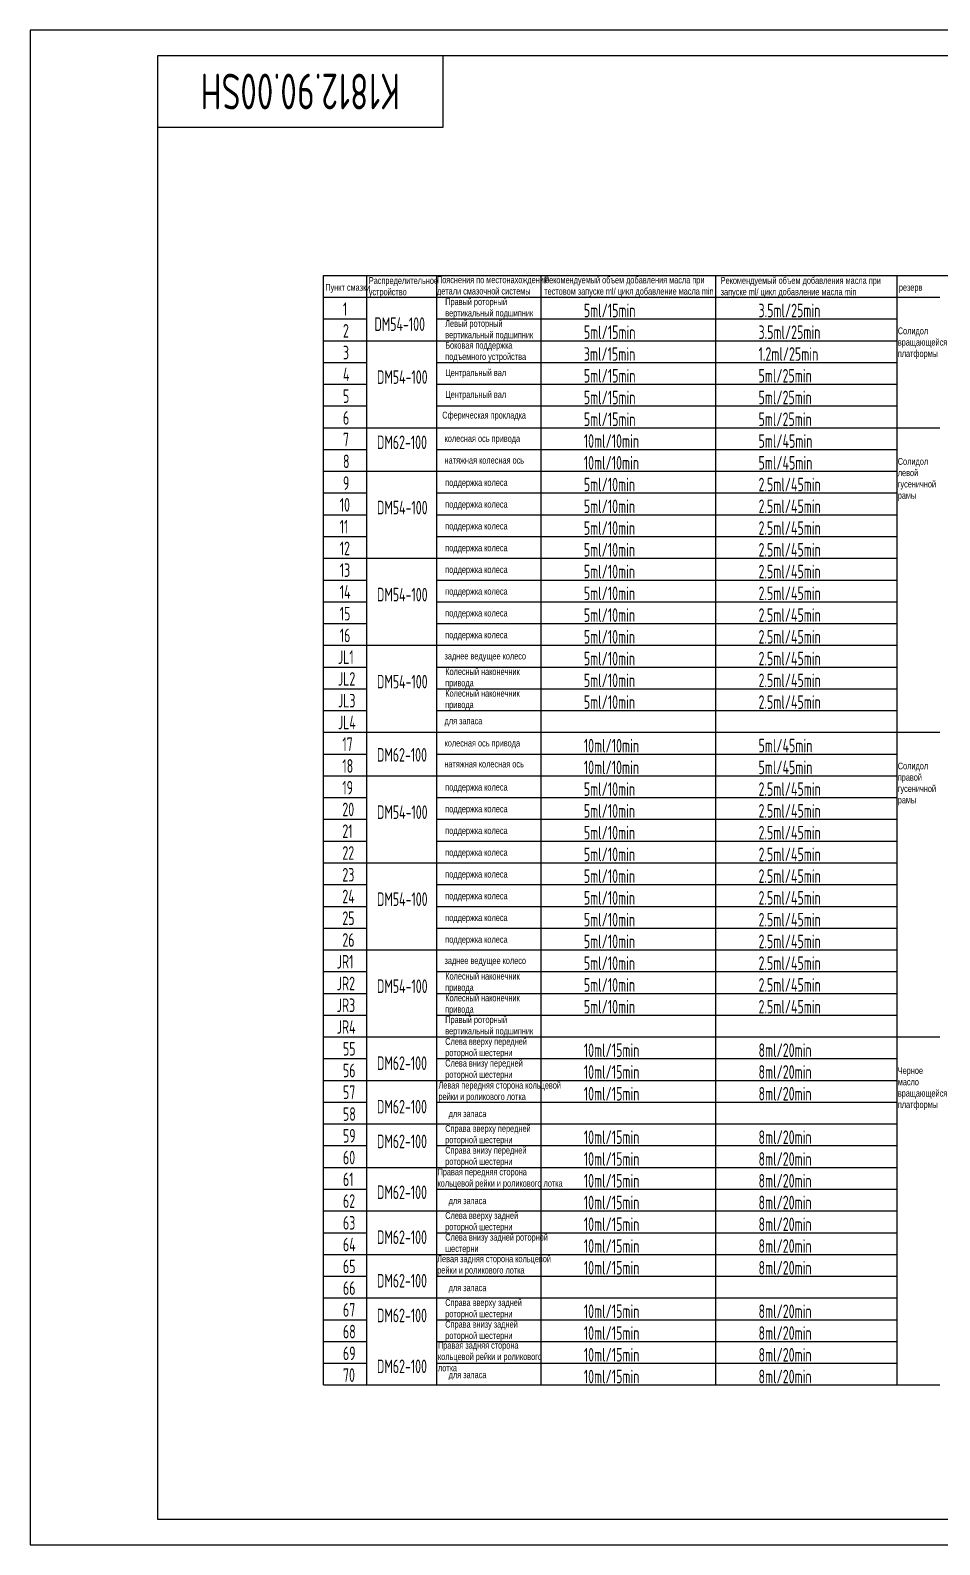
# Model space of a CAD drawing. Header units: millimetres. Extents: x 0 to 630, y 0 to 446.
# Drawn here: x 0 to 267.7, y 0 to 445.5 of the extents above; entities that cross this region are included whole.
import ezdxf
from ezdxf.enums import TextEntityAlignment as Align

# ---------------------------------------------------------------- set-up
doc = ezdxf.new("R2010")
doc.units = ezdxf.units.MM
doc.header["$LTSCALE"] = 15
doc.linetypes.add('F', pattern=[0.75, 0.5, -0.25])
for name, color, linetype in [('01', 7, 'Continuous'), ('02', 1, 'Continuous'), ('04', 2, 'F'), ('11', 3, 'Continuous')]:
    doc.layers.add(name, color=color, linetype=linetype)
doc.styles.get("Standard").update_dxf_attribs({"font": 'isocp', "width": 0.707, "bigfont": 'intecad.shx'})

# ---------------------------------------------------------------- blocks, each defined once
blk = doc.blocks.new('*U18', base_point=(251.96, 168.31))
at = {"layer": '01'}
for p, q in [((251.96, 168.31), (251.96, 182.31)), ((195.96, 168.31), (251.96, 168.31))]:
    blk.add_line(p, q, dxfattribs=at)
blk = doc.blocks.new('*U19')
at = {"layer": '04'}
blk.add_blockref('*U18', (0, 0), dxfattribs=at)
blk = doc.blocks.new('*U20')
at = {"layer": '01'}
for points in [[(415, 292), (25, 292)], [(25, 292), (25, 5)], [(25, 5), (415, 5)]]:
    blk.add_lwpolyline(points, dxfattribs=at)
at = {"layer": '02'}
for points in [[(420, 297), (0, 297)], [(0, 297), (0, 0)], [(0, 0), (420, 0)]]:
    blk.add_lwpolyline(points, dxfattribs=at)

msp = doc.modelspace()

# ---------------------------------------------------------------- linework, layer by layer
at = {"layer": '01'}
for p, q in [((86.27, 373.39), (456.41, 373.39)), ((86.27, 46.99), (86.27, 373.39)), ((99.07, 46.99), (99.07, 373.39)), ((119.58, 373.39), (119.58, 46.99)), ((150.29, 373.39), (150.29, 46.99)), ((201.72, 373.39), (201.72, 46.99)), ((255.09, 373.39), (255.09, 46.99)), ((86.27, 366.99), (267.71, 366.99))]:
    msp.add_line(p, q, dxfattribs=at)
at = {"layer": '01', "color": 7, "linetype": 'Continuous'}
for p, q in [((86.27, 366.99), (267.71, 366.99)), ((86.27, 328.59), (267.71, 328.59)), ((86.27, 238.99), (267.71, 238.99)), ((86.27, 149.39), (267.71, 149.39)), ((86.27, 149.39), (267.71, 149.39)), ((86.27, 149.39), (255.09, 149.39)), ((86.27, 149.39), (99.07, 149.39)), ((86.27, 46.99), (99.07, 46.99)), ((99.07, 46.99), (267.71, 46.99))]:
    msp.add_line(p, q, dxfattribs=at)
at = {"layer": '02', "color": 1, "linetype": 'Continuous'}
for p, q in [((86.27, 360.59), (99.07, 360.59)), ((119.58, 360.59), (255.09, 360.59)), ((86.27, 354.19), (255.09, 354.19)), ((86.27, 347.79), (99.07, 347.79)), ((119.58, 347.79), (255.09, 347.79)), ((86.27, 341.39), (99.07, 341.39)), ((119.58, 341.39), (255.09, 341.39)), ((86.27, 334.99), (99.07, 334.99)), ((119.58, 334.99), (255.09, 334.99)), ((119.58, 328.59), (255.09, 328.59)), ((86.27, 322.19), (99.07, 322.19)), ((119.58, 322.19), (255.09, 322.19)), ((86.27, 315.79), (99.07, 315.79)), ((99.07, 315.79), (255.09, 315.79)), ((119.58, 309.39), (255.09, 309.39)), ((86.27, 302.99), (99.07, 302.99)), ((119.58, 302.99), (255.09, 302.99)), ((86.27, 296.59), (99.07, 296.59)), ((119.58, 296.59), (255.09, 296.59)), ((86.27, 290.19), (99.07, 290.19)), ((99.07, 290.19), (255.09, 290.19)), ((86.27, 283.79), (99.07, 283.79)), ((119.58, 283.79), (255.09, 283.79)), ((86.27, 277.39), (99.07, 277.39)), ((119.58, 277.39), (255.09, 277.39)), ((86.27, 270.99), (99.07, 270.99)), ((86.27, 270.99), (99.07, 270.99)), ((119.58, 270.99), (255.09, 270.99)), ((119.58, 270.99), (255.09, 270.99)), ((86.27, 264.59), (255.09, 264.59)), ((86.27, 258.19), (99.07, 258.19)), ((119.58, 258.19), (255.09, 258.19)), ((86.27, 251.79), (99.07, 251.79)), ((119.58, 251.79), (255.09, 251.79)), ((86.27, 245.39), (99.07, 245.39)), ((86.27, 245.39), (99.07, 245.39)), ((119.58, 245.39), (255.09, 245.39)), ((119.58, 245.39), (255.09, 245.39)), ((86.27, 232.59), (99.07, 232.59)), ((119.58, 232.59), (255.09, 232.59)), ((86.27, 226.19), (255.09, 226.19)), ((86.27, 219.79), (99.07, 219.79)), ((119.58, 219.79), (255.09, 219.79)), ((86.27, 213.39), (99.07, 213.39)), ((119.58, 213.39), (255.09, 213.39)), ((86.27, 206.99), (99.07, 206.99)), ((119.58, 206.99), (255.09, 206.99)), ((86.27, 200.59), (255.09, 200.59)), ((86.27, 194.19), (99.07, 194.19)), ((119.58, 194.19), (255.09, 194.19)), ((86.27, 187.79), (99.07, 187.79)), ((119.58, 187.79), (255.09, 187.79)), ((86.27, 181.39), (99.07, 181.39)), ((119.58, 181.39), (255.09, 181.39)), ((86.27, 174.99), (255.09, 174.99)), ((86.27, 168.59), (99.07, 168.59)), ((119.58, 168.59), (255.09, 168.59)), ((86.27, 162.19), (99.07, 162.19)), ((119.58, 162.19), (255.09, 162.19)), ((86.27, 155.79), (99.07, 155.79)), ((119.58, 155.79), (255.09, 155.79)), ((86.27, 142.99), (99.07, 142.99)), ((119.58, 142.99), (255.09, 142.99)), ((86.27, 136.59), (255.09, 136.59)), ((86.27, 130.19), (99.07, 130.19)), ((119.58, 130.19), (255.09, 130.19)), ((86.27, 123.79), (99.07, 123.79)), ((99.07, 123.79), (255.09, 123.79)), ((86.27, 117.39), (99.07, 117.39)), ((119.58, 117.39), (255.09, 117.39)), ((86.27, 110.99), (255.09, 110.99)), ((86.27, 104.59), (99.07, 104.59)), ((119.58, 104.59), (255.09, 104.59)), ((86.27, 98.19), (99.07, 98.19)), ((99.07, 98.19), (255.09, 98.19)), ((86.27, 91.79), (99.07, 91.79)), ((119.58, 91.79), (255.09, 91.79)), ((86.27, 85.39), (255.09, 85.39)), ((86.27, 78.99), (99.07, 78.99)), ((119.58, 78.99), (255.09, 78.99)), ((86.27, 72.59), (99.07, 72.59)), ((99.07, 72.59), (255.09, 72.59)), ((86.27, 66.19), (99.07, 66.19)), ((119.58, 66.19), (255.09, 66.19)), ((86.27, 59.79), (99.07, 59.79)), ((119.58, 59.79), (255.09, 59.79)), ((86.27, 53.39), (99.07, 53.39)), ((119.58, 53.39), (255.09, 53.39))]:
    msp.add_line(p, q, dxfattribs=at)
at = {"layer": '11', "color": 3, "linetype": 'Continuous'}
msp.add_line((86.27, 309.39), (99.07, 309.39), dxfattribs=at)

# ---------------------------------------------------------------- block references
at = {"layer": '01', "xscale": 1.5, "yscale": 1.5, "zscale": 1.5}
msp.add_blockref('*U20', (0, 0), dxfattribs=at)
at = {"layer": '01', "xscale": 1.5, "yscale": 1.5}
msp.add_blockref('*U19', (121.5, 417), dxfattribs=at)

# ---------------------------------------------------------------- texts
at = {"layer": '01', "char_height": 2, "attachment_point": 1}
for s, insert, width in [('{\\fArial|b0|i0|c204|p34;\\C3;Пункт смазки}', (86.85, 370.87), 17.3262), ('{\\fArial|b0|i0|c204|p34;\\C3;Распределительное устройство}', (99.65, 372.88), 17.3262), ('{\\fArial|b0|i0|c204|p34;\\C3;Пояснения по местонахождению детали смазочной системы}', (119.71, 373.11), 30.8747), ('{\\fArial|b0|i0|c204|p34;\\C3;Рекомендуемый объем добавления масла при тестовом запуске ml/ цикл добавление масла min}', (151.29, 373.05), 46.3984), ('{\\fArial|b0|i0|c204|p34;\\C3;Рекомендуемый объем добавления масла при запуске ml/ цикл добавление масла min}', (203.23, 372.91), 43.6204), ('{\\fArial|b0|i0|c204|p34;\\C3;резерв}', (255.67, 370.87), 17.3262), ('{\\fArial|b0|i0|c204|p34;\\C3;Правый роторный вертикальный подшипник}', (122.15, 366.65), 28.1131), ('{\\fArial|b0|i0|c204|p34;\\C3;Левый роторный вертикальный подшипник}', (122.15, 360.25), 28.1131), ('{\\fArial|b0|i0|c204|p34;\\C3;Солидол вращающейся платформы}', (255.36, 358.08), 7.2137), ('{\\fArial|b0|i0|c204|p34;\\C3;Боковая поддержка подъемного устройства}', (122.15, 353.85), 28.1131), ('{\\fArial|b0|i0|c204|p34;\\C3;Центральный вал}', (122.15, 345.77), 28.1131), ('{\\fArial|b0|i0|c204|p34;\\C3;Центральный вал}', (122.15, 339.37), 28.1131), ('{\\fArial|b0|i0|c204|p34;\\C3;Сферическая прокладка}', (121.27, 333.28), 28.1131), ('{\\fArial|b0|i0|c204|p34;\\C3;колесная ось привода}', (121.96, 326.42), 28.1131), ('{\\fArial|b0|i0|c204|p34;\\C3;натяжная колесная ось}', (121.96, 320.02), 28.1131), ('{\\fArial|b0|i0|c204|p34;\\C3;Солидол левой гусеничной рамы}', (255.36, 319.68), 7.2137), ('{\\fArial|b0|i0|c204|p34;\\C3;поддержка колеса}', (122.15, 313.46), 28.1131), ('{\\fArial|b0|i0|c204|p34;\\C3;поддержка колеса}', (122.15, 307.06), 28.1131), ('{\\fArial|b0|i0|c204|p34;\\C3;поддержка колеса}', (122.15, 300.66), 28.1131), ('{\\fArial|b0|i0|c204|p34;\\C3;поддержка колеса}', (122.15, 294.26), 28.1131), ('{\\fArial|b0|i0|c204|p34;\\C3;поддержка колеса}', (122.15, 287.86), 28.1131), ('{\\fArial|b0|i0|c204|p34;\\C3;поддержка колеса}', (122.15, 281.46), 28.1131), ('{\\fArial|b0|i0|c204|p34;\\C3;поддержка колеса}', (122.15, 275.06), 28.1131), ('{\\fArial|b0|i0|c204|p34;\\C3;поддержка колеса}', (122.15, 268.66), 28.1131), ('{\\fArial|b0|i0|c204|p34;\\C3;заднее ведущее колесо}', (121.94, 262.42), 28.1131), ('{\\fArial|b0|i0|c204|p34;\\C3;Колесный наконечник \\fArial|b0|i0|c0|p34;\\P\\fArial|b0|i0|c204|p34;привода}', (122.15, 257.85), 28.1131), ('{\\fArial|b0|i0|c204|p34;\\C3;Колесный наконечник \\fArial|b0|i0|c0|p34;\\P\\fArial|b0|i0|c204|p34;привода}', (122.15, 251.45), 28.1131), ('{\\fArial|b0|i0|c204|p34;\\C3;для запаса}', (121.94, 243.33), 28.1131), ('{\\fArial|b0|i0|c204|p34;\\C3;колесная ось привода}', (121.96, 236.82), 28.1131), ('{\\fArial|b0|i0|c204|p34;\\C3;натяжная колесная ось}', (121.89, 230.65), 28.1131), ('{\\fArial|b0|i0|c204|p34;\\C3;Солидол правой гусеничной рамы}', (255.36, 230.08), 7.2137), ('{\\fArial|b0|i0|c204|p34;\\C3;поддержка колеса}', (122.15, 223.86), 28.1131), ('{\\fArial|b0|i0|c204|p34;\\C3;поддержка колеса}', (122.15, 217.46), 28.1131), ('{\\fArial|b0|i0|c204|p34;\\C3;поддержка колеса}', (122.15, 211.06), 28.1131), ('{\\fArial|b0|i0|c204|p34;\\C3;поддержка колеса}', (122.15, 204.66), 28.1131), ('{\\fArial|b0|i0|c204|p34;\\C3;поддержка колеса}', (122.15, 198.26), 28.1131), ('{\\fArial|b0|i0|c204|p34;\\C3;поддержка колеса}', (122.15, 191.86), 28.1131), ('{\\fArial|b0|i0|c204|p34;\\C3;поддержка колеса}', (122.15, 185.46), 28.1131), ('{\\fArial|b0|i0|c204|p34;\\C3;поддержка колеса}', (122.15, 179.06), 28.1131), ('{\\fArial|b0|i0|c204|p34;\\C3;заднее ведущее колесо}', (121.94, 172.82), 28.1131), ('{\\fArial|b0|i0|c204|p34;\\C3;Колесный наконечник \\fArial|b0|i0|c0|p34;\\P\\fArial|b0|i0|c204|p34;привода}', (122.15, 168.25), 28.1131), ('{\\fArial|b0|i0|c204|p34;\\C3;Колесный наконечник \\fArial|b0|i0|c0|p34;\\P\\fArial|b0|i0|c204|p34;привода}', (122.15, 161.85), 28.1131), ('{\\fArial|b0|i0|c204|p34;\\C3;Правый роторный вертикальный подшипник}', (122.15, 155.45), 28.1131), ('{\\fArial|b0|i0|c204|p34;\\C3;Слева вверху передней роторной шестерни}', (122.15, 149.05), 28.1131), ('{\\fArial|b0|i0|c204|p34;\\C3;Слева внизу передней роторной шестерни}', (122.15, 142.65), 28.1131), ('{\\fArial|b0|i0|c204|p34;\\C3;Черное масло вращающейся платформы}', (255.36, 140.48), 7.2137), ('{\\fArial|b0|i0|c204|p34;\\C3;Левая передняя сторона кольцевой рейки и роликового лотка}', (120.16, 136.17), 33.1314), ('{\\fArial|b0|i0|c204|p34;\\C3;для запаса}', (123.16, 127.79), 28.1131), ('{\\fArial|b0|i0|c204|p34;\\C3;Справа вверху передней роторной шестерни}', (122.15, 123.45), 28.1131), ('{\\fArial|b0|i0|c204|p34;\\C3;Справа внизу передней роторной шестерни}', (122.15, 117.05), 28.1131), ('{\\fArial|b0|i0|c204|p34;\\C3;Правая передняя сторона кольцевой рейки и роликового лотка}', (119.88, 110.65), 33.6967), ('{\\fArial|b0|i0|c204|p34;\\C3;для запаса}', (123.16, 102.19), 28.1131), ('{\\fArial|b0|i0|c204|p34;\\C3;Слева вверху задней роторной шестерни}', (122.15, 97.85), 28.1131), ('{\\fArial|b0|i0|c204|p34;\\C3;Слева внизу задней роторной шестерни}', (122.15, 91.45), 28.1131), ('{\\fArial|b0|i0|c204|p34;\\C3;Левая задняя сторона кольцевой рейки и роликового лотка}', (119.79, 85.11), 30.8395), ('{\\fArial|b0|i0|c204|p34;\\C3;для запаса}', (123.16, 76.59), 28.1131), ('{\\fArial|b0|i0|c204|p34;\\C3;Справа вверху задней роторной шестерни}', (122.15, 72.25), 28.1131), ('{\\fArial|b0|i0|c204|p34;\\C3;Справа внизу задней роторной шестерни}', (122.15, 65.85), 28.1131), ('{\\fArial|b0|i0|c204|p34;\\C3;Правая задняя сторона кольцевой рейки и роликового лотка}', (120.01, 59.66), 31.6411), ('{\\fArial|b0|i0|c204|p34;\\C3;для запаса}', (123.16, 50.99), 28.1131)]:
    msp.add_mtext(s, dxfattribs=dict(at, insert=insert, width=width))
at = {"layer": '11', "width": 0.69384}
msp.add_text('K1812.90.00SH', height=10.5, rotation=180, dxfattribs=at).set_placement((108.85, 432.75), (50.15, 432.75), align=Align.FIT)
at = {"layer": '11', "color": 3, "linetype": 'Continuous', "width": 0.707}
for s, p in [('1', (92.05, 361.49)), ('DM54-100', (101.29, 357.06)), ('5ml/15min', (162.95, 361.07)), ('3.5ml/25min', (214.38, 361.07)), ('2', (92.05, 355.09)), ('5ml/15min', (162.95, 354.67)), ('3.5ml/25min', (214.38, 354.67)), ('3', (92.05, 348.69)), ('3ml/15min', (162.95, 348.27)), ('1.2ml/25min', (214.38, 348.27)), ('4', (92.05, 342.29)), ('DM54-100', (102.05, 341.49)), ('5ml/15min', (162.95, 341.87)), ('5ml/25min', (214.38, 341.87)), ('5', (92.05, 335.89)), ('5ml/15min', (162.95, 335.47)), ('5ml/25min', (214.38, 335.47)), ('6', (92.05, 329.49)), ('5ml/15min', (162.95, 329.07)), ('5ml/25min', (214.38, 329.07)), ('7', (92.05, 323.09)), ('DM62-100', (102.05, 322.29)), ('10ml/10min', (162.95, 322.67)), ('5ml/45min', (214.38, 322.67)), ('8', (92.05, 316.69)), ('10ml/10min', (162.95, 316.27)), ('5ml/45min', (214.38, 316.27)), ('9', (92.05, 310.29)), ('5ml/10min', (162.95, 309.87)), ('2.5ml/45min', (214.38, 309.87)), ('10', (91.1, 303.89)), ('5ml/10min', (162.95, 303.47)), ('2.5ml/45min', (214.38, 303.47)), ('DM54-100', (102.05, 303.09)), ('11', (91.1, 297.49)), ('5ml/10min', (162.95, 297.07)), ('2.5ml/45min', (214.38, 297.07)), ('12', (91.1, 291.09)), ('5ml/10min', (162.95, 290.67)), ('2.5ml/45min', (214.38, 290.67)), ('13', (91.1, 284.69)), ('5ml/10min', (162.95, 284.27)), ('2.5ml/45min', (214.38, 284.27)), ('14', (91.1, 278.29)), ('DM54-100', (102.05, 277.49)), ('5ml/10min', (162.95, 277.87)), ('2.5ml/45min', (214.38, 277.87)), ('15', (91.1, 271.89)), ('5ml/10min', (162.95, 271.47)), ('2.5ml/45min', (214.38, 271.47)), ('16', (91.1, 265.49)), ('5ml/10min', (162.95, 265.07)), ('2.5ml/45min', (214.38, 265.07)), ('JL1', (90.56, 259.09)), ('5ml/10min', (162.95, 258.67)), ('2.5ml/45min', (214.38, 258.67)), ('JL2', (90.56, 252.69)), ('DM54-100', (102.05, 251.89)), ('5ml/10min', (162.95, 252.27)), ('2.5ml/45min', (214.38, 252.27)), ('JL3', (90.56, 246.29)), ('5ml/10min', (162.95, 245.87)), ('2.5ml/45min', (214.38, 245.87)), ('JL4', (90.56, 239.89)), ('17', (91.87, 233.49)), ('10ml/10min', (162.95, 233.07)), ('5ml/45min', (214.38, 233.07)), ('DM62-100', (102.05, 230.36)), ('18', (91.87, 227.09)), ('10ml/10min', (162.95, 226.67)), ('5ml/45min', (214.38, 226.67)), ('19', (91.87, 220.69)), ('5ml/10min', (162.95, 220.27)), ('2.5ml/45min', (214.38, 220.27)), ('20', (91.87, 214.29)), ('DM54-100', (102.05, 213.49)), ('5ml/10min', (162.95, 213.87)), ('2.5ml/45min', (214.38, 213.87)), ('21', (91.87, 207.89)), ('5ml/10min', (162.95, 207.47)), ('2.5ml/45min', (214.38, 207.47)), ('22', (91.87, 201.49)), ('5ml/10min', (162.95, 201.07)), ('2.5ml/45min', (214.38, 201.07)), ('23', (91.87, 195.09)), ('5ml/10min', (162.95, 194.67)), ('2.5ml/45min', (214.38, 194.67)), ('24', (91.87, 188.69)), ('DM54-100', (102.05, 187.89)), ('5ml/10min', (162.95, 188.27)), ('2.5ml/45min', (214.38, 188.27)), ('25', (91.87, 182.29)), ('5ml/10min', (162.95, 181.87)), ('2.5ml/45min', (214.38, 181.87)), ('26', (91.87, 175.89)), ('5ml/10min', (162.95, 175.47)), ('2.5ml/45min', (214.38, 175.47)), ('JR1', (90.21, 169.49)), ('5ml/10min', (162.95, 169.07)), ('2.5ml/45min', (214.38, 169.07)), ('JR2', (90.21, 163.09)), ('DM54-100', (102.05, 162.29)), ('5ml/10min', (162.95, 162.67)), ('2.5ml/45min', (214.38, 162.67)), ('JR3', (90.21, 156.69)), ('5ml/10min', (162.95, 156.27)), ('2.5ml/45min', (214.38, 156.27)), ('JR4', (90.21, 150.29)), ('55', (92.05, 143.89)), ('10ml/15min', (162.95, 143.47)), ('8ml/20min', (214.38, 143.47)), ('DM62-100', (102.05, 139.66)), ('56', (92.05, 137.49)), ('10ml/15min', (162.95, 137.07)), ('8ml/20min', (214.38, 137.07)), ('57', (92.05, 131.09)), ('10ml/15min', (162.95, 130.67)), ('8ml/20min', (214.38, 130.67)), ('DM62-100', (102.05, 126.86)), ('58', (92.05, 124.69)), ('59', (92.05, 118.29)), ('DM62-100', (102.05, 116.64)), ('10ml/15min', (162.95, 117.87)), ('8ml/20min', (214.38, 117.87)), ('60', (92.05, 111.89)), ('10ml/15min', (162.95, 111.47)), ('8ml/20min', (214.38, 111.47)), ('61', (92.05, 105.49)), ('10ml/15min', (162.95, 105.07)), ('8ml/20min', (214.38, 105.07)), ('62', (92.05, 99.09)), ('DM62-100', (102.05, 101.67)), ('10ml/15min', (162.95, 98.67)), ('8ml/20min', (214.38, 98.67)), ('63', (92.05, 92.69)), ('10ml/15min', (162.95, 92.27)), ('8ml/20min', (214.38, 92.27)), ('64', (92.05, 86.29)), ('DM62-100', (102.05, 88.46)), ('10ml/15min', (162.95, 85.87)), ('8ml/20min', (214.38, 85.87)), ('65', (92.05, 79.89)), ('10ml/15min', (162.95, 79.47)), ('8ml/20min', (214.38, 79.47)), ('66', (92.05, 73.49)), ('DM62-100', (102.05, 75.66)), ('67', (92.05, 67.09)), ('DM62-100', (102.05, 65.44)), ('10ml/15min', (162.95, 66.67)), ('8ml/20min', (214.38, 66.67)), ('68', (92.05, 60.69)), ('10ml/15min', (162.95, 60.27)), ('8ml/20min', (214.38, 60.27)), ('69', (92.05, 54.29)), ('DM62-100', (102.05, 50.47)), ('10ml/15min', (162.95, 53.87)), ('8ml/20min', (214.38, 53.87)), ('70', (92.05, 47.89)), ('10ml/15min', (162.95, 47.47)), ('8ml/20min', (214.38, 47.47))]:
    msp.add_text(s, height=4, dxfattribs=at).set_placement(p)

doc.saveas('drawing.dxf')
